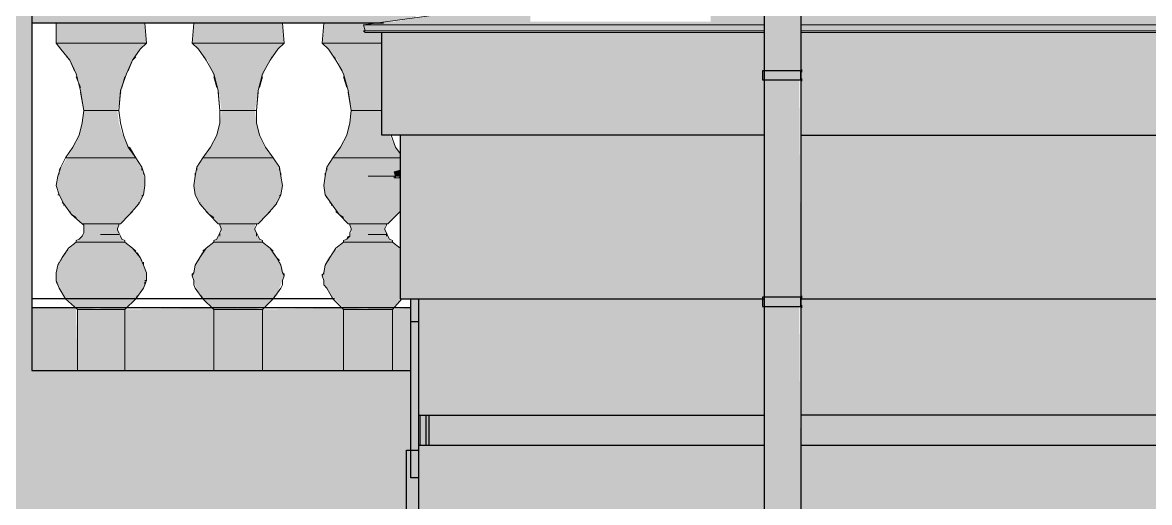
# Model space of a CAD drawing. Header units: millimetres. Extents: x -11345 to 411485, y -9810 to 73012.
# Drawn here: x 117427 to 120547, y 1563 to 2891 of the extents above; entities that cross this region are included whole.
import ezdxf

# ---------------------------------------------------------------- set-up
doc = ezdxf.new("R2010")
doc.units = ezdxf.units.MM
for name, color, linetype in [('PDF _Линии', 7, 'Continuous'), ('PDF _Перекрытие штриховка', 7, 'Continuous'), ('PDF _Стены наружные', 7, 'Continuous')]:
    doc.layers.add(name, color=color, linetype=linetype)
for name, color, linetype, true_color in [('PDF _Обобщенные модели', 7, 'Continuous', 0xb5bcbf), ('PDF _Ограждение', 7, 'Continuous', 0x7f7f7f), ('PDF _Стены штриховка поверхности', 7, 'Continuous', 0xcacbcc)]:
    doc.layers.add(name, color=color, linetype=linetype, true_color=true_color)

msp = doc.modelspace()

# ---------------------------------------------------------------- hatches: boundary and pattern name
at = {"layer": 'PDF _Обобщенные модели', "transparency": 33554559}
h = msp.add_hatch(color=256, dxfattribs=at)
h.paths.add_polyline_path([(119454.50997, 13893.54502), (119454.50997, 13889.31241), (119446.04476, 13902.01023), (119441.81215, 13910.47544), (119433.34694, 13923.17326), (119437.57955, 13910.47544), (119437.57955, 13876.61459), (119433.34694, 13868.14938), (119437.57955, 13859.68417), (119446.04476, 13838.52114), (119454.50997, 13821.59071), (119454.50997, 13813.1255), (119479.90561, 13758.10162), (119484.13822, 13707.31035), (119479.90561, 13707.31035), (119479.90561, 13542.23871), (119484.13822, 13546.47132), (119484.13822, 13538.00611), (119479.90561, 13542.23871), (119479.90561, -2448.54694), (119484.13822, -2444.31433), (119484.13822, -2440.08173), (119488.37082, -2431.61652), (119488.37082, -2427.38391), (119492.60343, -2423.1513), (119496.83603, -2423.1513), (119488.37082, -2431.61652), (119484.13822, -2444.31433), (119479.90561, -2457.01215), (119484.13822, -2465.47736), (119488.37082, -2478.17518), (119496.83603, -2490.873), (119505.30125, -2495.10561), (119530.69688, -2503.57082), (119556.09252, -2495.10561), (119564.55773, -2490.873), (119573.02294, -2478.17518), (119577.25555, -2465.47736), (119581.48815, -2457.01215), (119577.25555, -2444.31433), (119581.48815, -2448.54694), (119581.48815, -2444.31433), (119577.25555, -2431.61652), (119581.48815, -2431.61652), (119581.48815, -2300.40573), (119577.25555, -2266.54488), (119581.48815, -2266.54488), (119581.48815, 256.08833), (119577.25555, 857.11838), (119581.48815, 857.11838), (119577.25555, 882.51402), (119581.48815, 882.51402), (119577.25555, 1483.54408), (119581.48815, 1483.54408), (119581.48815, 1508.93972), (119577.25555, 2105.73717), (119581.48815, 2105.73717), (119581.48815, 2131.13281), (119577.25555, 2732.16286), (119581.48815, 2732.16286), (119581.48815, 2757.5585), (119577.25555, 3358.58856), (119581.48815, 3358.58856), (119581.48815, 3383.9842), (119577.25555, 3980.78165), (119581.48815, 3980.78165), (119581.48815, 4006.17729), (119577.25555, 4607.20734), (119581.48815, 4607.20734), (119581.48815, 4632.60298), (119577.25555, 5229.40043), (119581.48815, 5229.40043), (119581.48815, 5254.79607), (119577.25555, 5855.82613), (119581.48815, 5855.82613), (119581.48815, 5881.22177), (119577.25555, 6482.25182), (119581.48815, 6482.25182), (119581.48815, 6507.64746), (119577.25555, 7104.44491), (119581.48815, 7104.44491), (119581.48815, 7129.84055), (119577.25555, 7730.87061), (119581.48815, 7730.87061), (119581.48815, 7756.26625), (119577.25555, 8357.2963), (119581.48815, 8357.2963), (119581.48815, 8382.69194), (119577.25555, 8979.48939), (119581.48815, 8979.48939), (119581.48815, 13381.39968), (119577.25555, 13411.02793), (119581.48815, 13411.02793), (119581.48815, 13525.30829), (119577.25555, 13533.7735), (119577.25555, 13542.23871), (119581.48815, 13550.70393), (119581.48815, 13554.93653), (119577.25555, 13550.70393), (119577.25555, 13554.93653), (119581.48815, 13567.63435), (119581.48815, 13576.09956), (119577.25555, 13580.33217), (119577.25555, 13582.44847), (119581.48815, 13576.09956), (119581.48815, 13707.31035), (119577.25555, 13707.31035), (119577.25555, 13758.10162), (119602.65118, 13813.1255), (119606.88379, 13821.59071), (119611.1164, 13834.28853), (119628.04682, 13868.14938), (119623.81421, 13880.8472), (119623.81421, 13910.47544), (119628.04682, 13923.17326), (119619.58161, 13910.47544), (119628.04682, 13927.40587), (119632.27943, 13931.63847), (119636.51203, 13940.10368), (119585.72076, 13940.10368), (119573.02294, 13931.63847), (119568.79034, 13927.40587), (119534.92949, 13918.94065), (119509.53385, 13927.40587), (119501.06864, 13927.40587), (119484.13822, 13940.10368), (119424.88173, 13940.10368), (119433.34694, 13927.40587), (119437.57955, 13918.94065)])
h.paths.add_polyline_path([(119594.18597, 13868.14938), (119577.25555, 13842.75374), (119568.79034, 13834.28853), (119568.79034, 13838.52114), (119577.25555, 13842.75374), (119581.48815, 13851.21896)], flags=0)
h.paths.add_polyline_path([(119479.90561, 13851.21896), (119471.4404, 13859.68417), (119467.20779, 13868.14938)], flags=0)
h.paths.add_polyline_path([(119501.06864, 13605.72781), (119496.83603, 13601.4952), (119494.0143, 13601.4952), (119496.83603, 13605.72781)], flags=0)
h.paths.add_polyline_path([(119505.30125, 13605.72781), (119509.53385, 13605.72781), (119513.76646, 13597.26259)], flags=0)
h.paths.add_polyline_path([(119551.85991, 13601.4952), (119556.09252, 13597.26259), (119551.85991, 13597.26259), (119551.85991, 13601.4952), (119547.62731, 13597.26259), (119543.3947, 13597.26259), (119539.16209, 13593.02999), (119539.16209, 13597.26259)], flags=0)
h.paths.add_polyline_path([(119553.97621, 13605.72781), (119556.09252, 13609.96041), (119560.32512, 13605.72781)], flags=0)
h.paths.add_polyline_path([(119517.99906, 13597.26259), (119522.23167, 13597.26259), (119522.23167, 13593.02999)], flags=0)
h.paths.add_polyline_path([(119568.79034, 13576.09956), (119564.55773, 13567.63435), (119560.32512, 13554.93653), (119551.85991, 13542.23871), (119564.55773, 13571.86696)], flags=0)
h.paths.add_polyline_path([(119491.54528, 13552.82023), (119488.37082, 13542.23871), (119501.06864, 13533.7735), (119501.06864, 13531.6572), (119496.83603, 13533.7735), (119496.83603, 13518.25395), (119492.60343, 13521.07568), (119492.60343, 13525.30829), (119496.83603, 13533.7735), (119488.37082, 13542.23871), (119488.37082, 13546.47132)], flags=0)
h.paths.add_polyline_path([(119503.18494, 13573.98326), (119505.30125, 13571.86696), (119509.53385, 13542.23871)], flags=0)
h.paths.add_polyline_path([(119560.32512, 13529.5409), (119560.32512, 13533.7735), (119564.55773, 13533.7735), (119560.32512, 13529.5409), (119556.09252, 13525.30829), (119543.3947, 13521.07568), (119551.85991, 13525.30829), (119547.62731, 13525.30829), (119556.09252, 13529.5409)], flags=0)
h.paths.add_polyline_path([(119560.32512, 13538.00611), (119564.55773, 13542.23871), (119568.79034, 13542.23871)], flags=0)
h.paths.add_polyline_path([(119564.55773, 13525.30829), (119567.37947, 13522.48655), (119564.55773, 13521.07568)], flags=0)
h.paths.add_polyline_path([(119505.30125, 13512.61047), (119498.95234, 13516.84308), (119501.06864, 13516.84308), (119505.30125, 13512.61047), (119517.99906, 13508.37787), (119513.76646, 13508.37787)], flags=0)
h.paths.add_polyline_path([(119505.30125, -2401.98827), (119517.99906, -2393.52306), (119530.69688, -2393.52306), (119513.76646, -2397.75567)], flags=0)
h.paths.add_polyline_path([(119573.02294, -2431.61652), (119564.55773, -2423.1513), (119568.79034, -2423.1513)], flags=0)
h.paths.add_polyline_path([(119492.60343, 13567.63435), (119496.83603, 13576.09956), (119496.83603, 13584.56478), (119501.06864, 13588.79738), (119501.06864, 13584.56478), (119492.60343, 13556.3474)], flags=0)
h.paths.add_polyline_path([(119551.85991, 13821.59071), (119530.69688, 13813.1255), (119547.62731, 13821.59071)], flags=0)
h.paths.add_polyline_path([(119556.09252, 13525.30829), (119556.09252, 13529.5409), (119551.85991, 13525.30829)])
for points in [[(119585.72076, 2757.5585), (119585.72076, 2761.79111), (119581.48815, 2761.79111), (119577.25555, 2757.5585), (119581.48815, 2753.3259), (119585.72076, 2753.3259)], [(119585.72076, 2732.16286), (119585.72076, 2736.39547), (119581.48815, 2736.39547), (119577.25555, 2732.16286), (119581.48815, 2727.93026), (119585.72076, 2727.93026)], [(119585.72076, 2131.13281), (119585.72076, 2135.36541), (119581.48815, 2135.36541), (119577.25555, 2131.13281), (119581.48815, 2126.9002), (119585.72076, 2126.9002)], [(119585.72076, 2105.73717), (119585.72076, 2109.96978), (119581.48815, 2109.96978), (119577.25555, 2105.73717), (119581.48815, 2101.50456), (119585.72076, 2101.50456)]]:
    msp.add_hatch(color=7, dxfattribs=at).paths.add_polyline_path(points)
at = {"layer": 'PDF _Ограждение', "true_color": 0x373f43, "transparency": 33554559}
for points in [[(118375.19543, 2867.60626), (118370.96282, 2867.60626), (118375.19543, 2863.37365), (119479.90561, 2863.37365), (119479.90561, 2926.86274), (119331.7644, 2926.86274), (119331.7644, 2893.00189), (118832.31688, 2893.00189), (118832.31688, 2926.86274), (118552.96488, 2926.86274), (118552.96488, 2909.93232), (118451.38234, 2893.00189), (118434.45191, 2893.00189), (118370.96282, 2884.53668)], [(118459.84755, 2465.50868), (118464.08016, 2465.50868), (118459.84755, 2478.2065), (118455.61495, 2478.2065)]]:
    msp.add_hatch(color=149, dxfattribs=at).paths.add_polyline_path(points)
h = msp.add_hatch(color=149, dxfattribs=at)
h.paths.add_polyline_path([(126988.54874, 2909.93232), (126870.03577, 2893.00189), (126429.84474, 2893.00189), (126429.84474, 2926.86274), (119581.48815, 2926.86274), (119581.48815, 2863.37365), (127479.53104, 2863.37365), (127479.53104, 2867.60626), (127475.29844, 2867.60626), (127479.53104, 2884.53668), (127471.06583, 2884.53668), (127471.06583, 2926.86274), (126988.54874, 2926.86274)])
h.paths.add_polyline_path([(126810.77929, 2884.53668), (126837.58579, 2887.35842), (126831.94232, 2884.53668)], flags=0)
at = {"layer": 'PDF _Ограждение', "true_color": 0xfbfbf4, "transparency": 33554559}
h = msp.add_hatch(color=7, dxfattribs=at)
h.paths.add_polyline_path([(117541.37204, 2135.36541), (117579.46549, 2097.27196), (117579.46549, 1927.96772), (117710.67628, 1927.96772), (117710.67628, 2097.27196), (117736.07192, 2122.66759), (117753.00234, 2143.83062), (117761.46755, 2156.52844), (117769.93277, 2177.69147), (117769.93277, 2194.6219), (117761.46755, 2224.25014), (117753.00234, 2236.94796), (117744.53713, 2253.87838), (117731.83931, 2266.5762), (117710.67628, 2283.50662), (117697.97846, 2296.20444), (117693.74586, 2304.66965), (117689.51325, 2321.60008), (117689.51325, 2325.83268), (117693.74586, 2334.2979), (117706.44367, 2342.76311), (117736.07192, 2372.39135), (117748.76973, 2393.55438), (117757.23495, 2406.2522), (117761.46755, 2418.95002), (117765.70016, 2440.11305), (117761.46755, 2478.2065), (117740.30452, 2516.29996), (117723.3741, 2545.9282), (117702.21107, 2584.02165), (117693.74586, 2613.6499), (117689.51325, 2647.51074), (117702.21107, 2702.53462), (117706.44367, 2732.16286), (117723.3741, 2770.25632), (117731.83931, 2791.41935), (117769.93277, 2833.74541), (117769.93277, 2850.67583), (117765.70016, 2888.76929), (117520.20901, 2888.76929), (117520.20901, 2833.74541), (117558.30246, 2787.18674), (117566.76767, 2766.02371), (117583.6981, 2727.93026), (117592.16331, 2685.6042), (117596.39592, 2660.20856), (117596.39592, 2647.51074), (117592.16331, 2609.41729), (117583.6981, 2579.78905), (117562.53507, 2537.46299), (117549.83725, 2516.29996), (117528.67422, 2478.2065), (117520.20901, 2440.11305), (117528.67422, 2414.71741), (117537.13943, 2393.55438), (117554.06986, 2368.15874), (117583.6981, 2338.5305), (117596.39592, 2334.2979), (117596.39592, 2308.90226), (117592.16331, 2304.66965), (117587.93071, 2296.20444), (117545.60464, 2253.87838), (117537.13943, 2241.18056), (117524.44161, 2215.78493), (117520.20901, 2194.6219), (117520.20901, 2173.45887), (117528.67422, 2152.29584)])
h.paths.add_polyline_path([(117604.86113, 2097.27196), (117642.95458, 2101.50456), (117642.95458, 2097.27196)], flags=0)
h = msp.add_hatch(color=7, dxfattribs=at)
h.paths.add_polyline_path([(117956.16743, 2101.50456), (117956.16743, 1927.96772), (118091.61082, 1927.96772), (118091.61082, 2097.27196), (118061.98258, 2097.27196), (118091.61082, 2101.50456), (118117.00646, 2122.66759), (118133.93689, 2139.59802), (118138.16949, 2156.52844), (118146.6347, 2177.69147), (118150.86731, 2194.6219), (118142.4021, 2224.25014), (118133.93689, 2236.94796), (118121.23907, 2253.87838), (118112.77386, 2266.5762), (118091.61082, 2283.50662), (118078.91301, 2296.20444), (118074.6804, 2304.66965), (118074.6804, 2308.90226), (118070.44779, 2313.13487), (118070.44779, 2334.2979), (118074.6804, 2334.2979), (118087.37822, 2342.76311), (118117.00646, 2372.39135), (118129.70428, 2393.55438), (118138.16949, 2406.2522), (118142.4021, 2418.95002), (118146.6347, 2440.11305), (118142.4021, 2478.2065), (118121.23907, 2516.29996), (118100.07604, 2545.9282), (118083.14561, 2584.02165), (118074.6804, 2613.6499), (118070.44779, 2647.51074), (118078.91301, 2702.53462), (118087.37822, 2732.16286), (118104.30864, 2770.25632), (118112.77386, 2791.41935), (118150.86731, 2833.74541), (118146.6347, 2888.76929), (117901.14355, 2888.76929), (117896.91095, 2837.97802), (117896.91095, 2833.74541), (117939.23701, 2787.18674), (117947.70222, 2766.02371), (117960.40004, 2727.93026), (117973.09786, 2685.6042), (117977.33046, 2647.51074), (117977.33046, 2639.04553), (117973.09786, 2609.41729), (117964.63264, 2579.78905), (117943.46961, 2537.46299), (117926.53919, 2516.29996), (117905.37616, 2478.2065), (117901.14355, 2440.11305), (117905.37616, 2414.71741), (117918.07398, 2393.55438), (117935.0044, 2368.15874), (117964.63264, 2338.5305), (117973.09786, 2334.2979), (117977.33046, 2321.60008), (117977.33046, 2308.90226), (117973.09786, 2304.66965), (117968.86525, 2296.20444), (117956.16743, 2287.73923), (117956.16743, 2283.50662), (117922.30658, 2253.87838), (117913.84137, 2236.94796), (117905.37616, 2224.25014), (117905.37616, 2215.78493), (117896.91095, 2194.6219), (117901.14355, 2173.45887), (117909.60876, 2152.29584), (117935.0044, 2118.43499)])
h.paths.add_polyline_path([(118023.88913, 2101.50456), (118023.88913, 2097.27196), (118019.65652, 2097.27196)], flags=0)
h = msp.add_hatch(color=7, dxfattribs=at)
h.paths.add_polyline_path([(118315.93895, 2101.50456), (118315.93895, 1927.96772), (118451.38234, 1927.96772), (118451.38234, 2097.27196), (118476.77798, 2122.66759), (118476.77798, 2126.9002), (118472.54537, 2126.9002), (118472.54537, 2262.34359), (118438.68452, 2296.20444), (118434.45191, 2304.66965), (118430.21931, 2321.60008), (118430.21931, 2325.83268), (118434.45191, 2334.2979), (118447.14973, 2342.76311), (118472.54537, 2368.15874), (118472.54537, 2461.27608), (118459.84755, 2461.27608), (118459.84755, 2465.50868), (118455.61495, 2478.2065), (118472.54537, 2482.43911), (118472.54537, 2528.99777), (118459.84755, 2545.9282), (118442.91713, 2579.78905), (118421.7541, 2579.78905), (118421.7541, 2863.37365), (118375.19543, 2863.37365), (118370.96282, 2867.60626), (118375.19543, 2867.60626), (118370.96282, 2884.53668), (118383.66064, 2884.53668), (118421.7541, 2888.76929), (118260.91507, 2888.76929), (118260.91507, 2863.37365), (118256.68246, 2833.74541), (118299.00852, 2787.18674), (118307.47373, 2766.02371), (118320.17155, 2727.93026), (118332.86937, 2685.6042), (118337.10198, 2647.51074), (118337.10198, 2639.04553), (118332.86937, 2609.41729), (118328.63676, 2605.18468), (118324.40416, 2579.78905), (118303.24113, 2537.46299), (118286.3107, 2516.29996), (118265.14767, 2478.2065), (118260.91507, 2440.11305), (118265.14767, 2414.71741), (118277.84549, 2393.55438), (118294.77592, 2368.15874), (118324.40416, 2338.5305), (118332.86937, 2334.2979), (118337.10198, 2321.60008), (118337.10198, 2308.90226), (118332.86937, 2304.66965), (118328.63676, 2296.20444), (118315.93895, 2287.73923), (118315.93895, 2283.50662), (118273.61289, 2241.18056), (118265.14767, 2224.25014), (118265.14767, 2215.78493), (118256.68246, 2194.6219), (118260.91507, 2173.45887), (118269.38028, 2152.29584), (118282.0781, 2135.36541)])
h.paths.add_polyline_path([(118383.66064, 2101.50456), (118383.66064, 2097.27196), (118337.10198, 2097.27196)], flags=0)
at = {"layer": 'PDF _Ограждение', "transparency": 33554559}
h = msp.add_hatch(color=256, dxfattribs=at)
h.paths.add_polyline_path([(118464.08016, 2478.2065), (118459.84755, 2478.2065), (118464.08016, 2465.50868), (118472.54537, 2465.50868), (118472.54537, 2482.43911)])
h.paths.add_polyline_path([(118472.54537, 2461.27608), (118472.54537, 2465.50868), (118464.08016, 2461.27608)])
at = {"layer": 'PDF _Перекрытие штриховка', "true_color": 0xfbfbf4, "transparency": 33554559}
h = msp.add_hatch(color=7, dxfattribs=at)
h.paths.add_polyline_path([(117452.48731, 3032.67789), (117452.48731, 2888.76929), (118417.52149, 2888.76929), (118434.45191, 2893.00189), (118514.87143, 2905.69971), (118514.87143, 3032.67789)])
h.paths.add_polyline_path([(117452.48731, 3036.9105), (117452.48731, 3032.67789), (118514.87143, 3036.9105), (118514.87143, 3083.46917), (116335.07931, 3083.46917), (116335.07931, 3036.9105)])
at = {"layer": 'PDF _Стены наружные', "true_color": 0xe2e2e2, "transparency": 33554687}
msp.add_hatch(color=254, dxfattribs=at).paths.add_polyline_path([(118527.56925, 1805.22214), (118523.33664, 1805.22214), (118523.33664, 1720.57002), (118527.56925, 1720.57002)])
at = {"layer": 'PDF _Стены штриховка поверхности', "true_color": 0xfbfbf4, "transparency": 33554687}
h = msp.add_hatch(color=7, dxfattribs=at)
h.paths.add_polyline_path([(116326.6141, 1508.93972), (116326.6141, -1690.91046), (117545.60464, -1690.91046), (117545.60464, 1394.65935), (117456.71992, 1394.65935), (117456.71992, 1508.93972), (118489.47579, 1508.93972), (118489.47579, 1707.8722), (118502.17361, 1707.8722), (118502.17361, 2101.50456), (118451.38234, 2097.27196), (118451.38234, 1927.96772), (118315.93895, 1927.96772), (118315.93895, 2101.50456), (118091.61082, 2097.27196), (118091.61082, 1927.96772), (117956.16743, 1927.96772), (117956.16743, 2101.50456), (117710.67628, 2097.27196), (117710.67628, 1927.96772), (117579.46549, 1927.96772), (117579.46549, 1936.43293), (117575.23289, 2101.50456), (117452.48731, 2101.50456), (117452.48731, 3036.9105), (116335.07931, 3036.9105), (116318.14889, 3032.67789), (116318.14889, 1508.93972)])
h.paths.add_polyline_path([(117304.3461, -1445.41931), (117304.3461, 1834.85038), (117295.88089, 1834.85038), (117295.88089, 1970.29378), (117397.46343, 1970.29378), (117397.46343, 1834.85038), (117388.99822, 1834.85038), (117388.99822, 1576.66141), (117401.69604, 1576.66141), (117401.69604, 1555.49838), (117384.76561, 1555.49838), (117388.99822, 1508.93972), (117384.76561, 1508.93972), (117384.76561, 1394.65935), (117388.99822, -323.7787), (117401.69604, -323.7787), (117401.69604, -344.94173), (117384.76561, -344.94173), (117388.99822, -1280.34767), (117388.99822, -1331.13894), (117401.69604, -1331.13894), (117401.69604, -1348.06937), (117384.76561, -1348.06937), (117384.76561, -1449.65191), (117380.53301, -1458.11712), (117372.0678, -1466.58234), (117355.13737, -1475.04755), (117350.90477, -1479.28015), (117342.43955, -1479.28015), (117325.50913, -1475.04755), (117321.27652, -1466.58234), (117312.81131, -1462.34973), (117308.57871, -1449.65191)], flags=0)
for points in [[(119479.90561, 2863.37365), (118421.7541, 2863.37365), (118421.7541, 2579.78905), (119479.90561, 2579.78905)], [(127475.29844, 2863.37365), (119581.48815, 2863.37365), (119581.48815, 2579.78905), (127475.29844, 2579.78905)], [(118544.49967, 1805.22214), (118527.56925, 1805.22214), (118527.56925, 1720.57002), (118544.49967, 1720.57002)]]:
    msp.add_hatch(color=7, dxfattribs=at).paths.add_polyline_path(points)
at = {"layer": 'PDF _Стены штриховка поверхности', "transparency": 33554687}
h = msp.add_hatch(color=256, dxfattribs=at)
h.paths.add_polyline_path([(119479.90561, -1974.49506), (119479.90561, 1183.02905), (119162.46016, 1183.02905), (119479.90561, 1187.26166), (119479.90561, 2579.78905), (118472.54537, 2579.78905), (118472.54537, 2126.9002), (118502.17361, 2126.9002), (118502.17361, 1707.8722), (118489.47579, 1707.8722), (118489.47579, -1788.2604), (118523.33664, -1788.2604), (118523.33664, -1974.49506)])
h.paths.add_polyline_path([(118536.03446, -1039.08913), (118536.03446, -954.437), (118540.26707, -954.437), (118540.26707, -1039.08913)], flags=0)
h.paths.add_polyline_path([(118536.03446, -607.36331), (118536.03446, -522.71119), (118540.26707, -522.71119), (118540.26707, -607.36331)], flags=0)
h.paths.add_polyline_path([(118536.03446, -171.40488), (118536.03446, -86.75276), (118540.26707, -86.75276), (118540.26707, -171.40488)], flags=0)
h.paths.add_polyline_path([(118536.03446, 264.55354), (118536.03446, 349.20566), (118540.26707, 349.20566), (118540.26707, 264.55354)], flags=0)
h.paths.add_polyline_path([(118544.49967, 1805.22214), (118544.49967, 1720.57002), (118523.33664, 1720.57002), (118523.33664, 1805.22214)], flags=0)
h.paths.add_polyline_path([(118536.03446, 700.51196), (118536.03446, 785.16408), (118540.26707, 785.16408), (118540.26707, 700.51196)], flags=0)
h.paths.add_polyline_path([(118536.03446, 1183.02905), (118536.03446, 1267.68117), (118540.26707, 1267.68117), (118540.26707, 1183.02905)], flags=0)
h = msp.add_hatch(color=256, dxfattribs=at)
h.paths.add_polyline_path([(124228.8896, -522.71119), (124228.8896, -607.36331), (124224.65699, -607.36331), (124224.65699, -954.437), (124228.8896, -954.437), (124228.8896, -1039.08913), (124224.65699, -1039.08913), (124224.65699, -1089.8804), (123424.69445, -1089.8804), (123424.69445, -1039.08913), (123428.92705, -1039.08913), (123428.92705, -954.437), (123424.69445, -954.437), (123424.69445, -607.36331), (123428.92705, -607.36331), (123428.92705, -522.71119), (123424.69445, -522.71119), (123424.69445, -171.40488), (123428.92705, -171.40488), (123428.92705, -86.75276), (123424.69445, -86.75276), (123424.69445, 264.55354), (123428.92705, 264.55354), (123428.92705, 349.20566), (123424.69445, 349.20566), (123424.69445, 700.51196), (123428.92705, 700.51196), (123428.92705, 785.16408), (123424.69445, 785.16408), (123424.69445, 1183.02905), (123428.92705, 1183.02905), (123428.92705, 1191.49426), (124228.8896, 1191.49426), (124228.8896, 1183.02905), (124224.65699, 1183.02905), (124224.65699, 785.16408), (124228.8896, 785.16408), (124228.8896, 700.51196), (124224.65699, 700.51196), (124224.65699, 349.20566), (124228.8896, 349.20566), (124228.8896, 264.55354), (124224.65699, 264.55354), (124224.65699, -86.75276), (124228.8896, -86.75276), (124228.8896, -171.40488), (124224.65699, -171.40488), (124224.65699, -522.71119)])
h.paths.add_polyline_path([(125265.87808, -607.36331), (125265.87808, -522.71119), (125261.64547, -522.71119), (125265.87808, -518.47858), (125261.64547, -171.40488), (125265.87808, -171.40488), (125265.87808, -48.65931), (125261.64547, 264.55354), (125265.87808, 264.55354), (125265.87808, 349.20566), (125261.64547, 700.51196), (125265.87808, 700.51196), (125265.87808, 785.16408), (125261.64547, 1183.02905), (125265.87808, 1183.02905), (125265.87808, 1191.49426), (126065.84062, 1187.26166), (126065.84062, 40.22542), (126577.98595, 129.11014), (126958.9205, 201.06445), (126958.9205, 129.11014), (126933.52486, 124.87754), (125909.2342, -52.89192), (125909.2342, -90.98537), (125888.07117, -90.98537), (125888.07117, -1089.8804), (125265.87808, -1089.8804), (125261.64547, -1039.08913), (125265.87808, -1039.08913), (125265.87808, -954.437), (125261.64547, -607.36331)], flags=0)
h.paths.add_polyline_path([(119581.48815, 2126.9002), (119581.48815, -1974.49506), (127471.06583, -1974.49506), (127471.06583, -171.40488), (127466.83322, -86.75276), (127471.06583, 264.55354), (127471.06583, 785.16408), (127466.83322, 1183.02905), (127471.06583, 1183.02905), (127471.06583, 1720.57002), (127466.83322, 1805.22214), (127471.06583, 1805.22214), (127471.06583, 2579.78905), (119581.48815, 2579.78905), (119581.48815, 2126.9002), (126925.05965, 2126.9002), (126925.05965, 2122.68702)], flags=0)
h.paths.add_polyline_path([(119793.11846, -1039.08913), (119793.11846, -954.437), (119788.88585, -954.437), (119788.88585, -607.36331), (119793.11846, -607.36331), (119793.11846, -522.71119), (119788.88585, -522.71119), (119788.88585, -171.40488), (119793.11846, -171.40488), (119793.11846, -86.75276), (119788.88585, -86.75276), (119788.88585, 264.55354), (119793.11846, 264.55354), (119793.11846, 349.20566), (119788.88585, 349.20566), (119788.88585, 700.51196), (119793.11846, 700.51196), (119793.11846, 785.16408), (119788.88585, 785.16408), (119788.88585, 1170.33123), (120567.68536, 1170.33123), (120567.68536, 785.16408), (120571.91797, 785.16408), (120571.91797, 700.51196), (120567.68536, 700.51196), (120567.68536, 349.20566), (120571.91797, 349.20566), (120571.91797, 264.55354), (120567.68536, 264.55354), (120567.68536, -86.75276), (120571.91797, -86.75276), (120571.91797, -171.40488), (120567.68536, -171.40488), (120567.68536, -522.71119), (120571.91797, -522.71119), (120571.91797, -607.36331), (120567.68536, -607.36331), (120567.68536, -954.437), (120571.91797, -954.437), (120571.91797, -1039.08913), (120567.68536, -1039.08913), (120567.68536, -1089.8804), (119788.88585, -1089.8804), (119788.88585, -1039.08913)], flags=0)
h.paths.add_polyline_path([(126992.78135, -1039.08913), (126958.9205, -1039.08913), (126958.9205, -954.437), (126992.78135, -954.437)], flags=0)
h.paths.add_polyline_path([(126992.78135, -607.36331), (126958.9205, -607.36331), (126958.9205, -522.71119), (126992.78135, -522.71119)], flags=0)
h.paths.add_polyline_path([(122370.77554, -522.71119), (122370.77554, -607.36331), (122366.54293, -607.36331), (122366.54293, -954.437), (122370.77554, -954.437), (122370.77554, -1039.08913), (122366.54293, -1039.08913), (122366.54293, -1089.8804), (121587.74342, -1089.8804), (121587.74342, 1170.33123), (122366.54293, 1170.33123), (122366.54293, 785.16408), (122370.77554, 785.16408), (122370.77554, 700.51196), (122366.54293, 700.51196), (122366.54293, 349.20566), (122370.77554, 349.20566), (122370.77554, 264.55354), (122366.54293, 264.55354), (122366.54293, -86.75276), (122370.77554, -86.75276), (122370.77554, -171.40488), (122366.54293, -171.40488), (122366.54293, -522.71119)], flags=0)
h.paths.add_polyline_path([(126992.78135, -171.40488), (126958.9205, -171.40488), (126958.9205, -86.75276), (126992.78135, -86.75276)], flags=0)

# ---------------------------------------------------------------- linework, layer by layer
at = {"layer": 'PDF _Линии', "lineweight": 30}
for points in [[(119479.90561, 13368.70187), (119479.90561, -2253.84706)], [(119581.48815, 13368.70187), (119581.48815, -2253.84706)], [(116318.14889, -1690.91046), (116318.14889, 3036.9105), (117452.48731, 3036.9105), (117452.48731, 1927.96772), (118502.17361, 1927.96772)], [(118425.9867, 2888.76929), (117452.48731, 2888.76929)], [(119479.90561, 2579.78905), (118421.7541, 2579.78905), (118421.7541, 2863.37365)], [(118472.54537, 2579.78905), (118472.54537, 2126.9002), (119479.90561, 2126.9002)], [(119581.48815, 2579.78905), (127475.29844, 2579.78905)], [(118523.33664, 1631.68529), (118502.17361, 1631.68529), (118502.17361, 2063.41111), (118502.17361, 2126.9002)], [(118523.33664, 2126.9002), (118523.33664, 1805.22214), (119479.90561, 1805.22214)], [(119581.48815, 2126.9002), (126925.05965, 2126.9002)], [(126958.9205, 2122.66759), (126958.9205, 1805.22214), (119581.48815, 1805.22214)], [(118523.33664, 2063.41111), (118502.17361, 2063.41111)], [(118527.56925, 1720.57002), (118527.56925, 1805.22214)], [(118544.49967, 1720.57002), (118544.49967, 1805.22214)], [(118552.96488, 1720.57002), (118552.96488, 1805.22214)], [(119479.90561, 1720.57002), (118523.33664, 1720.57002), (118523.33664, 1267.68117), (119479.90561, 1267.68117)], [(126958.9205, 1720.57002), (119581.48815, 1720.57002)], [(118523.33664, -1788.2604), (118489.47579, -1788.2604), (118489.47579, 1707.8722), (118523.33664, 1707.8722)]]:
    msp.add_lwpolyline(points, dxfattribs=at)
for points in [[(119581.48815, 2732.16286), (119581.48815, 2757.5585), (119530.69688, 2757.5585), (119475.673, 2757.5585), (119475.673, 2732.16286), (119530.69688, 2732.16286)], [(119581.48815, 2105.73717), (119581.48815, 2131.13281), (119530.69688, 2131.13281), (119475.673, 2131.13281), (119475.673, 2105.73717), (119530.69688, 2105.73717)]]:
    msp.add_lwpolyline(points, close=True, dxfattribs=at)
at = {"layer": 'PDF _Линии', "lineweight": 30, "ltscale": 1.947266}
msp.add_lwpolyline([(118290.54331, 2126.9002), (117452.48731, 2126.9002)], dxfattribs=at)
at = {"layer": 'PDF _Линии', "lineweight": 30, "ltscale": 2.455249}
msp.add_lwpolyline([(118502.17361, 2101.50456), (117452.48731, 2101.50456)], dxfattribs=at)
at = {"layer": 'PDF _Обобщенные модели', "color": 7, "lineweight": 18}
for points in [[(119475.673, 2757.5585), (119479.90561, 2757.5585)], [(119475.673, 2732.16286), (119479.90561, 2732.16286)], [(119475.673, 2131.13281), (119479.90561, 2131.13281)], [(119475.673, 2105.73717), (119479.90561, 2105.73717)]]:
    msp.add_lwpolyline(points, dxfattribs=at)
at = {"layer": 'PDF _Ограждение', "color": 7, "lineweight": 9}
for points in [[(119479.90561, 2863.37365), (118375.19543, 2863.37365), (118370.96282, 2867.60626), (118375.19543, 2867.60626), (118370.96282, 2884.53668), (118552.96488, 2909.93232), (118552.96488, 2926.86274)], [(126988.54874, 2926.86274), (126988.54874, 2909.93232), (126810.77929, 2884.53668), (126815.01189, 2867.60626), (126810.77929, 2867.60626), (126810.77929, 2863.37365), (119581.48815, 2863.37365)], [(117520.20901, 2888.76929), (117520.20901, 2833.74541), (117532.90683, 2816.81499), (117558.30246, 2787.18674), (117575.23289, 2749.09329), (117587.93071, 2702.53462), (117596.39592, 2647.51074), (117592.16331, 2613.6499), (117583.6981, 2579.78905), (117566.76767, 2545.9282), (117545.60464, 2516.29996), (117532.90683, 2490.90432), (117524.44161, 2465.50868), (117520.20901, 2440.11305), (117528.67422, 2414.71741), (117541.37204, 2389.32177), (117562.53507, 2359.69353), (117592.16331, 2334.2979), (117596.39592, 2330.06529), (117596.39592, 2321.60008), (117596.39592, 2317.36747), (117596.39592, 2308.90226), (117592.16331, 2300.43705), (117583.6981, 2291.97184), (117575.23289, 2287.73923), (117575.23289, 2283.50662), (117554.06986, 2266.5762), (117537.13943, 2241.18056), (117524.44161, 2220.01753), (117520.20901, 2198.8545), (117520.20901, 2190.38929), (117520.20901, 2177.69147), (117524.44161, 2164.99365), (117528.67422, 2156.52844), (117545.60464, 2126.9002), (117579.46549, 2097.27196), (117579.46549, 1927.96772)], [(117710.67628, 1927.96772), (117710.67628, 2097.27196), (117740.30452, 2126.9002), (117761.46755, 2156.52844), (117765.70016, 2164.99365), (117769.93277, 2177.69147), (117769.93277, 2190.38929), (117769.93277, 2198.8545), (117761.46755, 2220.01753), (117753.00234, 2241.18056), (117731.83931, 2266.5762), (117710.67628, 2283.50662), (117710.67628, 2287.73923), (117702.21107, 2291.97184), (117697.97846, 2300.43705), (117693.74586, 2308.90226), (117689.51325, 2317.36747), (117689.51325, 2321.60008), (117693.74586, 2330.06529), (117693.74586, 2334.2979), (117697.97846, 2334.2979), (117723.3741, 2359.69353), (117748.76973, 2389.32177), (117761.46755, 2414.71741), (117765.70016, 2440.11305), (117765.70016, 2465.50868), (117757.23495, 2490.90432), (117740.30452, 2516.29996), (117719.14149, 2545.9282), (117706.44367, 2579.78905), (117697.97846, 2613.6499), (117693.74586, 2647.51074), (117697.97846, 2702.53462), (117714.90889, 2749.09329), (117731.83931, 2787.18674), (117753.00234, 2816.81499), (117769.93277, 2833.74541), (117765.70016, 2888.76929)], [(117901.14355, 2888.76929), (117896.91095, 2833.74541), (117913.84137, 2816.81499), (117935.0044, 2787.18674), (117956.16743, 2749.09329), (117968.86525, 2702.53462), (117973.09786, 2647.51074), (117973.09786, 2613.6499), (117964.63264, 2579.78905), (117947.70222, 2545.9282), (117926.53919, 2516.29996), (117909.60876, 2490.90432), (117905.37616, 2465.50868), (117901.14355, 2440.11305), (117905.37616, 2414.71741), (117918.07398, 2389.32177), (117943.46961, 2359.69353), (117968.86525, 2334.2979), (117973.09786, 2334.2979), (117973.09786, 2330.06529), (117977.33046, 2321.60008), (117977.33046, 2317.36747), (117973.09786, 2308.90226), (117968.86525, 2300.43705), (117964.63264, 2291.97184), (117956.16743, 2287.73923), (117956.16743, 2283.50662), (117935.0044, 2266.5762), (117918.07398, 2241.18056), (117905.37616, 2220.01753), (117901.14355, 2198.8545), (117896.91095, 2190.38929), (117901.14355, 2177.69147), (117901.14355, 2164.99365), (117905.37616, 2156.52844), (117926.53919, 2126.9002), (117956.16743, 2097.27196), (117956.16743, 1927.96772)], [(118091.61082, 1927.96772), (118091.61082, 2097.27196), (118121.23907, 2126.9002), (118142.4021, 2156.52844), (118146.6347, 2164.99365), (118146.6347, 2177.69147), (118150.86731, 2190.38929), (118146.6347, 2198.8545), (118142.4021, 2220.01753), (118129.70428, 2241.18056), (118112.77386, 2266.5762), (118091.61082, 2283.50662), (118091.61082, 2287.73923), (118083.14561, 2291.97184), (118078.91301, 2300.43705), (118074.6804, 2308.90226), (118070.44779, 2317.36747), (118070.44779, 2321.60008), (118074.6804, 2330.06529), (118074.6804, 2334.2979), (118078.91301, 2334.2979), (118104.30864, 2359.69353), (118129.70428, 2389.32177), (118142.4021, 2414.71741), (118146.6347, 2440.11305), (118142.4021, 2465.50868), (118138.16949, 2490.90432), (118121.23907, 2516.29996), (118100.07604, 2545.9282), (118083.14561, 2579.78905), (118074.6804, 2613.6499), (118074.6804, 2647.51074), (118078.91301, 2702.53462), (118091.61082, 2749.09329), (118112.77386, 2787.18674), (118133.93689, 2816.81499), (118150.86731, 2833.74541), (118146.6347, 2888.76929)], [(118260.91507, 2888.76929), (118256.68246, 2833.74541), (118273.61289, 2816.81499), (118294.77592, 2787.18674), (118315.93895, 2749.09329), (118328.63676, 2702.53462), (118337.10198, 2647.51074), (118332.86937, 2613.6499), (118324.40416, 2579.78905), (118307.47373, 2545.9282), (118286.3107, 2516.29996), (118269.38028, 2490.90432), (118265.14767, 2465.50868), (118260.91507, 2440.11305), (118265.14767, 2414.71741), (118282.0781, 2389.32177), (118303.24113, 2359.69353), (118328.63676, 2334.2979), (118332.86937, 2334.2979), (118332.86937, 2330.06529), (118337.10198, 2321.60008), (118337.10198, 2317.36747), (118332.86937, 2308.90226), (118332.86937, 2300.43705), (118324.40416, 2291.97184), (118315.93895, 2287.73923), (118315.93895, 2283.50662), (118294.77592, 2266.5762), (118277.84549, 2241.18056), (118265.14767, 2220.01753), (118260.91507, 2198.8545), (118256.68246, 2190.38929), (118260.91507, 2177.69147), (118260.91507, 2164.99365), (118269.38028, 2156.52844), (118286.3107, 2126.9002), (118315.93895, 2097.27196), (118315.93895, 1927.96772)], [(119479.90561, 2884.53668), (118370.96282, 2884.53668)], [(126810.77929, 2884.53668), (119581.48815, 2884.53668)], [(118375.19543, 2867.60626), (119479.90561, 2867.60626), (118370.96282, 2867.60626)], [(126810.77929, 2867.60626), (119581.48815, 2867.60626), (126815.01189, 2867.60626)], [(117520.20901, 2833.74541), (117642.95458, 2833.74541), (117769.93277, 2833.74541)], [(117896.91095, 2833.74541), (118023.88913, 2833.74541), (118150.86731, 2833.74541)], [(118256.68246, 2833.74541), (118383.66064, 2833.74541), (118421.7541, 2833.74541)], [(117571.00028, 2757.5585), (117558.30246, 2787.18674), (117549.83725, 2795.65196)], [(117719.14149, 2757.5585), (117731.83931, 2787.18674), (117740.30452, 2795.65196)], [(117951.93483, 2757.5585), (117935.0044, 2787.18674), (117930.7718, 2795.65196)], [(118095.84343, 2757.5585), (118112.77386, 2787.18674), (118117.00646, 2795.65196)], [(118311.70634, 2757.5585), (118294.77592, 2787.18674), (118290.54331, 2795.65196)], [(117587.93071, 2710.99983), (117575.23289, 2740.62808)], [(117702.21107, 2710.99983), (117710.67628, 2740.62808)], [(117964.63264, 2710.99983), (117956.16743, 2740.62808)], [(118083.14561, 2710.99983), (118091.61082, 2740.62808)], [(118324.40416, 2710.99983), (118315.93895, 2740.62808)], [(117596.39592, 2647.51074), (117587.93071, 2698.30202)], [(117689.51325, 2647.51074), (117693.74586, 2647.51074), (117697.97846, 2698.30202)], [(117977.33046, 2647.51074), (117973.09786, 2647.51074), (117968.86525, 2698.30202)], [(118070.44779, 2647.51074), (118074.6804, 2647.51074), (118078.91301, 2698.30202)], [(118324.40416, 2579.78905), (118332.86937, 2613.6499), (118337.10198, 2647.51074), (118328.63676, 2698.30202)], [(117583.6981, 2579.78905), (117592.16331, 2613.6499), (117596.39592, 2647.51074), (117642.95458, 2647.51074), (117693.74586, 2647.51074), (117697.97846, 2613.6499), (117706.44367, 2579.78905)], [(117596.39592, 2647.51074), (117596.39592, 2647.51074)], [(117964.63264, 2579.78905), (117973.09786, 2613.6499), (117973.09786, 2647.51074), (118023.88913, 2647.51074), (118074.6804, 2647.51074), (118074.6804, 2613.6499), (118083.14561, 2579.78905)], [(118337.10198, 2647.51074), (118383.66064, 2647.51074), (118421.7541, 2647.51074)], [(118337.10198, 2647.51074), (118337.10198, 2647.51074)], [(118459.84755, 2545.9282), (118472.54537, 2528.99777), (118459.84755, 2545.9282), (118447.14973, 2579.78905), (118442.91713, 2579.78905), (118447.14973, 2579.78905)], [(117549.83725, 2516.29996), (117545.60464, 2516.29996), (117566.76767, 2545.9282)], [(117740.30452, 2516.29996), (117723.3741, 2545.9282)], [(117926.53919, 2516.29996), (117947.70222, 2545.9282)], [(118121.23907, 2516.29996), (118100.07604, 2545.9282)], [(118286.3107, 2516.29996), (118307.47373, 2545.9282)], [(117528.67422, 2482.43911), (117532.90683, 2490.90432), (117545.60464, 2516.29996), (117642.95458, 2516.29996), (117740.30452, 2516.29996), (117757.23495, 2490.90432), (117757.23495, 2482.43911)], [(117740.30452, 2516.29996), (117740.30452, 2516.29996)], [(117909.60876, 2482.43911), (117909.60876, 2490.90432), (117926.53919, 2516.29996), (118023.88913, 2516.29996), (118121.23907, 2516.29996), (118138.16949, 2490.90432), (118138.16949, 2482.43911)], [(117926.53919, 2516.29996), (117926.53919, 2516.29996)], [(118121.23907, 2516.29996), (118121.23907, 2516.29996)], [(118269.38028, 2482.43911), (118269.38028, 2490.90432), (118286.3107, 2516.29996), (118383.66064, 2516.29996), (118472.54537, 2516.29996)], [(118286.3107, 2516.29996), (118286.3107, 2516.29996)], [(117528.67422, 2473.9739), (117524.44161, 2465.50868), (117520.20901, 2440.11305)], [(117761.46755, 2473.9739), (117765.70016, 2465.50868), (117765.70016, 2440.11305)], [(117905.37616, 2473.9739), (117905.37616, 2465.50868), (117901.14355, 2440.11305)], [(118142.4021, 2473.9739), (118142.4021, 2465.50868), (118146.6347, 2440.11305)], [(118265.14767, 2473.9739), (118265.14767, 2465.50868), (118260.91507, 2440.11305)], [(118459.84755, 2465.50868), (118455.61495, 2465.50868)], [(118472.54537, 2478.2065), (118459.84755, 2478.2065)], [(118459.84755, 2465.50868), (118472.54537, 2465.50868), (118459.84755, 2465.50868)], [(118472.54537, 2465.50868), (118464.08016, 2465.50868)], [(118459.84755, 2461.27608), (118472.54537, 2461.27608), (118455.61495, 2461.27608)], [(117532.90683, 2406.2522), (117528.67422, 2414.71741), (117524.44161, 2414.71741)], [(117757.23495, 2410.48481), (117761.46755, 2414.71741)], [(117909.60876, 2406.2522), (117905.37616, 2414.71741)], [(118138.16949, 2410.48481), (118142.4021, 2414.71741)], [(118269.38028, 2406.2522), (118265.14767, 2414.71741)], [(117541.37204, 2385.08917), (117541.37204, 2389.32177), (117537.13943, 2393.55438)], [(117744.53713, 2385.08917), (117748.76973, 2389.32177), (117748.76973, 2393.55438)], [(117922.30658, 2385.08917), (117918.07398, 2389.32177), (117918.07398, 2393.55438)], [(118125.47167, 2385.08917), (118129.70428, 2389.32177), (118129.70428, 2393.55438)], [(118282.0781, 2385.08917), (118282.0781, 2389.32177), (118277.84549, 2393.55438)], [(117575.23289, 2351.22832), (117562.53507, 2359.69353), (117558.30246, 2368.15874)], [(117731.83931, 2368.15874), (117723.3741, 2359.69353), (117710.67628, 2346.99571)], [(117956.16743, 2351.22832), (117943.46961, 2359.69353), (117935.0044, 2368.15874)], [(118112.77386, 2368.15874), (118104.30864, 2359.69353), (118091.61082, 2346.99571)], [(118290.54331, 2258.11099), (118294.77592, 2266.5762), (118315.93895, 2283.50662), (118383.66064, 2283.50662), (118451.38234, 2283.50662), (118451.38234, 2287.73923), (118442.91713, 2291.97184), (118438.68452, 2300.43705), (118434.45191, 2308.90226), (118430.21931, 2317.36747), (118430.21931, 2321.60008), (118434.45191, 2330.06529), (118434.45191, 2334.2979), (118438.68452, 2334.2979), (118464.08016, 2359.69353), (118472.54537, 2368.15874), (118464.08016, 2359.69353), (118451.38234, 2346.99571)], [(118315.93895, 2351.22832), (118303.24113, 2359.69353), (118294.77592, 2368.15874)], [(117575.23289, 2283.50662), (117575.23289, 2287.73923), (117583.6981, 2291.97184), (117592.16331, 2300.43705), (117596.39592, 2308.90226), (117596.39592, 2317.36747), (117596.39592, 2321.60008), (117596.39592, 2330.06529), (117592.16331, 2334.2979), (117642.95458, 2334.2979), (117693.74586, 2334.2979), (117693.74586, 2330.06529), (117689.51325, 2321.60008), (117689.51325, 2317.36747), (117693.74586, 2308.90226), (117697.97846, 2300.43705), (117702.21107, 2291.97184), (117710.67628, 2287.73923), (117710.67628, 2283.50662)], [(117592.16331, 2334.2979), (117592.16331, 2334.2979)], [(117592.16331, 2334.2979), (117596.39592, 2334.2979)], [(117697.97846, 2334.2979), (117693.74586, 2334.2979)], [(117693.74586, 2334.2979), (117693.74586, 2334.2979)], [(117968.86525, 2334.2979), (117973.09786, 2334.2979)], [(117973.09786, 2300.43705), (117973.09786, 2308.90226), (117977.33046, 2317.36747), (117977.33046, 2321.60008), (117973.09786, 2330.06529), (117973.09786, 2334.2979), (118023.88913, 2334.2979), (118074.6804, 2334.2979), (118074.6804, 2330.06529), (118070.44779, 2321.60008), (118070.44779, 2317.36747), (118074.6804, 2308.90226), (118074.6804, 2300.43705)], [(117973.09786, 2334.2979), (117973.09786, 2334.2979)], [(118078.91301, 2334.2979), (118074.6804, 2334.2979)], [(118074.6804, 2334.2979), (118074.6804, 2334.2979)], [(118328.63676, 2334.2979), (118332.86937, 2334.2979)], [(118332.86937, 2300.43705), (118332.86937, 2308.90226), (118337.10198, 2317.36747), (118337.10198, 2321.60008), (118332.86937, 2330.06529), (118332.86937, 2334.2979), (118383.66064, 2334.2979), (118434.45191, 2334.2979), (118434.45191, 2330.06529), (118430.21931, 2321.60008), (118430.21931, 2317.36747), (118434.45191, 2308.90226), (118434.45191, 2300.43705)], [(118332.86937, 2334.2979), (118332.86937, 2334.2979)], [(118438.68452, 2334.2979), (118434.45191, 2334.2979)], [(118434.45191, 2334.2979), (118434.45191, 2334.2979)], [(117549.83725, 2258.11099), (117554.06986, 2266.5762), (117575.23289, 2283.50662), (117642.95458, 2283.50662), (117706.44367, 2283.50662), (117710.67628, 2283.50662), (117731.83931, 2266.5762), (117740.30452, 2258.11099)], [(117926.53919, 2258.11099), (117935.0044, 2266.5762), (117956.16743, 2283.50662), (118023.88913, 2283.50662), (118091.61082, 2283.50662), (118112.77386, 2266.5762), (118121.23907, 2258.11099)], [(117956.16743, 2283.50662), (117956.16743, 2287.73923), (117964.63264, 2291.97184), (117968.86525, 2300.43705)], [(118078.91301, 2300.43705), (118083.14561, 2291.97184), (118091.61082, 2287.73923), (118091.61082, 2283.50662)], [(118315.93895, 2283.50662), (118315.93895, 2287.73923), (118324.40416, 2291.97184), (118328.63676, 2300.43705)], [(118438.68452, 2300.43705), (118442.91713, 2291.97184), (118451.38234, 2287.73923), (118451.38234, 2283.50662)], [(117532.90683, 2232.71535), (117537.13943, 2241.18056), (117545.60464, 2253.87838)], [(117757.23495, 2232.71535), (117753.00234, 2241.18056), (117744.53713, 2253.87838)], [(117913.84137, 2232.71535), (117918.07398, 2241.18056), (117926.53919, 2253.87838)], [(118138.16949, 2232.71535), (118129.70428, 2241.18056), (118121.23907, 2253.87838)], [(118273.61289, 2232.71535), (118277.84549, 2241.18056), (118286.3107, 2253.87838)], [(117520.20901, 2177.69147), (117520.20901, 2190.38929), (117520.20901, 2194.6219), (117520.20901, 2198.8545), (117524.44161, 2220.01753), (117528.67422, 2228.48274)], [(117765.70016, 2177.69147), (117769.93277, 2177.69147), (117769.93277, 2190.38929), (117769.93277, 2194.6219), (117769.93277, 2198.8545), (117761.46755, 2220.01753), (117761.46755, 2228.48274)], [(117901.14355, 2177.69147), (117896.91095, 2190.38929), (117896.91095, 2194.6219), (117901.14355, 2198.8545), (117905.37616, 2220.01753), (117909.60876, 2228.48274)], [(118146.6347, 2177.69147), (118150.86731, 2190.38929), (118150.86731, 2194.6219), (118146.6347, 2198.8545), (118142.4021, 2220.01753), (118138.16949, 2228.48274)], [(118260.91507, 2194.6219), (118260.91507, 2198.8545), (118265.14767, 2220.01753), (118269.38028, 2228.48274)], [(118260.91507, 2177.69147), (118256.68246, 2190.38929), (118256.68246, 2194.6219)], [(117528.67422, 2156.52844), (117524.44161, 2164.99365), (117520.20901, 2173.45887)], [(117761.46755, 2156.52844), (117765.70016, 2164.99365), (117765.70016, 2173.45887)], [(117905.37616, 2156.52844), (117901.14355, 2164.99365), (117901.14355, 2173.45887)], [(118142.4021, 2156.52844), (118146.6347, 2164.99365), (118146.6347, 2173.45887)], [(118269.38028, 2156.52844), (118260.91507, 2164.99365), (118260.91507, 2173.45887)], [(117549.83725, 2126.9002), (117545.60464, 2126.9002), (117541.37204, 2135.36541)], [(117740.30452, 2126.9002), (117744.53713, 2135.36541)], [(117930.7718, 2126.9002), (117926.53919, 2126.9002), (117922.30658, 2135.36541)], [(118117.00646, 2126.9002), (118121.23907, 2126.9002), (118125.47167, 2135.36541)], [(118290.54331, 2126.9002), (118286.3107, 2126.9002), (118282.0781, 2135.36541)], [(118451.38234, 1927.96772), (118451.38234, 2097.27196), (118476.77798, 2126.9002)], [(117579.46549, 2097.27196), (117642.95458, 2097.27196), (117710.67628, 2097.27196)], [(117956.16743, 2097.27196), (118023.88913, 2097.27196), (118091.61082, 2097.27196)], [(118315.93895, 2097.27196), (118383.66064, 2097.27196), (118451.38234, 2097.27196)]]:
    msp.add_lwpolyline(points, dxfattribs=at)
at = {"layer": 'PDF _Ограждение', "color": 7, "lineweight": 0, "true_color": 0xfbfbf4}
for points in [[(117973.09786, 2609.41729), (117973.09786, 2609.41729), (117973.09786, 2609.41729)], [(117973.09786, 2609.41729), (117973.09786, 2609.41729), (117973.09786, 2609.41729)], [(118332.86937, 2609.41729), (118332.86937, 2609.41729), (118332.86937, 2609.41729)], [(118332.86937, 2609.41729), (118332.86937, 2609.41729), (118332.86937, 2609.41729)], [(118459.84755, 2465.50868), (118383.66064, 2465.50868), (118459.84755, 2465.50868)], [(118459.84755, 2465.50868), (118383.66064, 2465.50868), (118459.84755, 2465.50868)], [(117642.95458, 2334.2979), (117596.39592, 2334.2979), (117642.95458, 2334.2979)], [(117693.74586, 2304.66965), (117642.95458, 2304.66965), (117693.74586, 2304.66965)], [(118383.66064, 2283.50662), (118315.93895, 2283.50662), (118383.66064, 2283.50662)], [(118434.45191, 2304.66965), (118383.66064, 2304.66965), (118434.45191, 2304.66965)]]:
    msp.add_lwpolyline(points, dxfattribs=at)
at = {"layer": 'PDF _Ограждение', "color": 7, "lineweight": 9}
for points in [[(118472.54537, 2482.43911), (118455.61495, 2478.2065), (118459.84755, 2465.50868), (118455.61495, 2465.50868), (118455.61495, 2461.27608), (118459.84755, 2461.27608), (118459.84755, 2465.50868), (118464.08016, 2465.50868), (118459.84755, 2478.2065)], [(118451.38234, 2283.50662), (118472.54537, 2266.5762)]]:
    msp.add_lwpolyline(points, close=True, dxfattribs=at)
at = {"layer": 'PDF _Стены наружные', "lineweight": 18}
for points in [[(118523.33664, 2126.9002), (118523.33664, 1805.22214), (118523.33664, 1720.57002), (118523.33664, 1267.68117)], [(118552.96488, 1805.22214), (118552.96488, 1720.57002)]]:
    msp.add_lwpolyline(points, dxfattribs=at)

doc.saveas('drawing.dxf')
